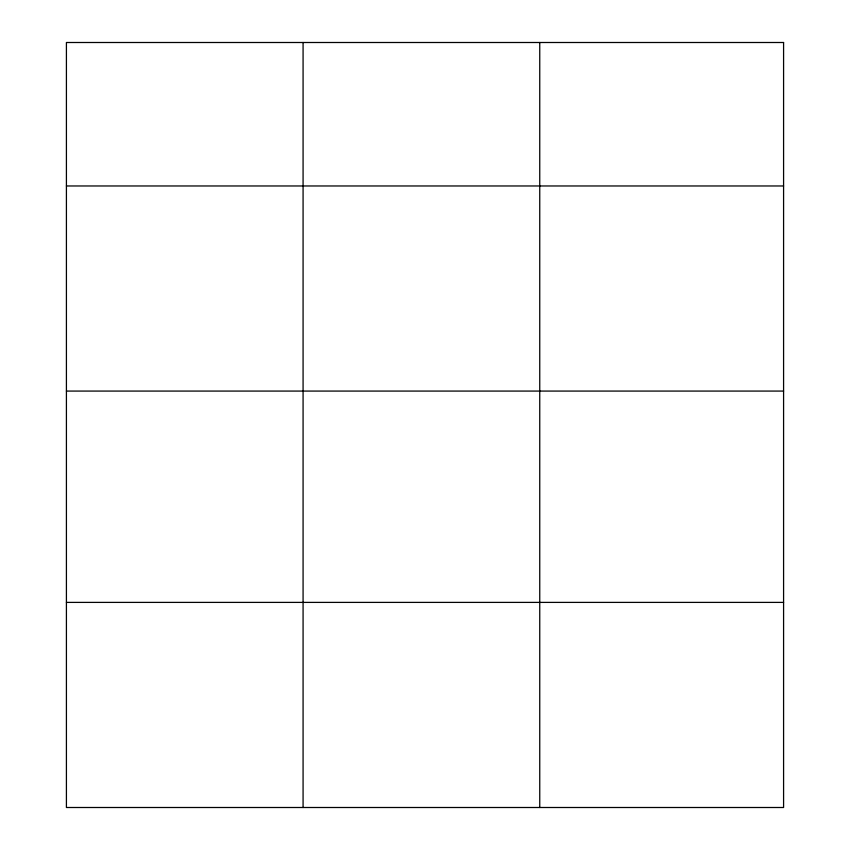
<?xml version="1.0" encoding="UTF-8"?>
<svg xmlns="http://www.w3.org/2000/svg" width="850" height="850" viewBox="0 0 850 850"><rect width="100%" height="100%" fill="white"/><g stroke="black" fill="none" stroke-linecap="round" stroke-linejoin="round"><path stroke-width="1.27" d="M66.417 185.969L783.583 185.969M66.417 391.074L783.583 391.074M66.417 602.395L783.583 602.395M539.75 42.5L539.75 807.5M303.078 42.5L303.078 807.5M783.583 42.5L66.417 42.5L66.417 807.5L783.583 807.5L783.583 42.5"/></g></svg>
